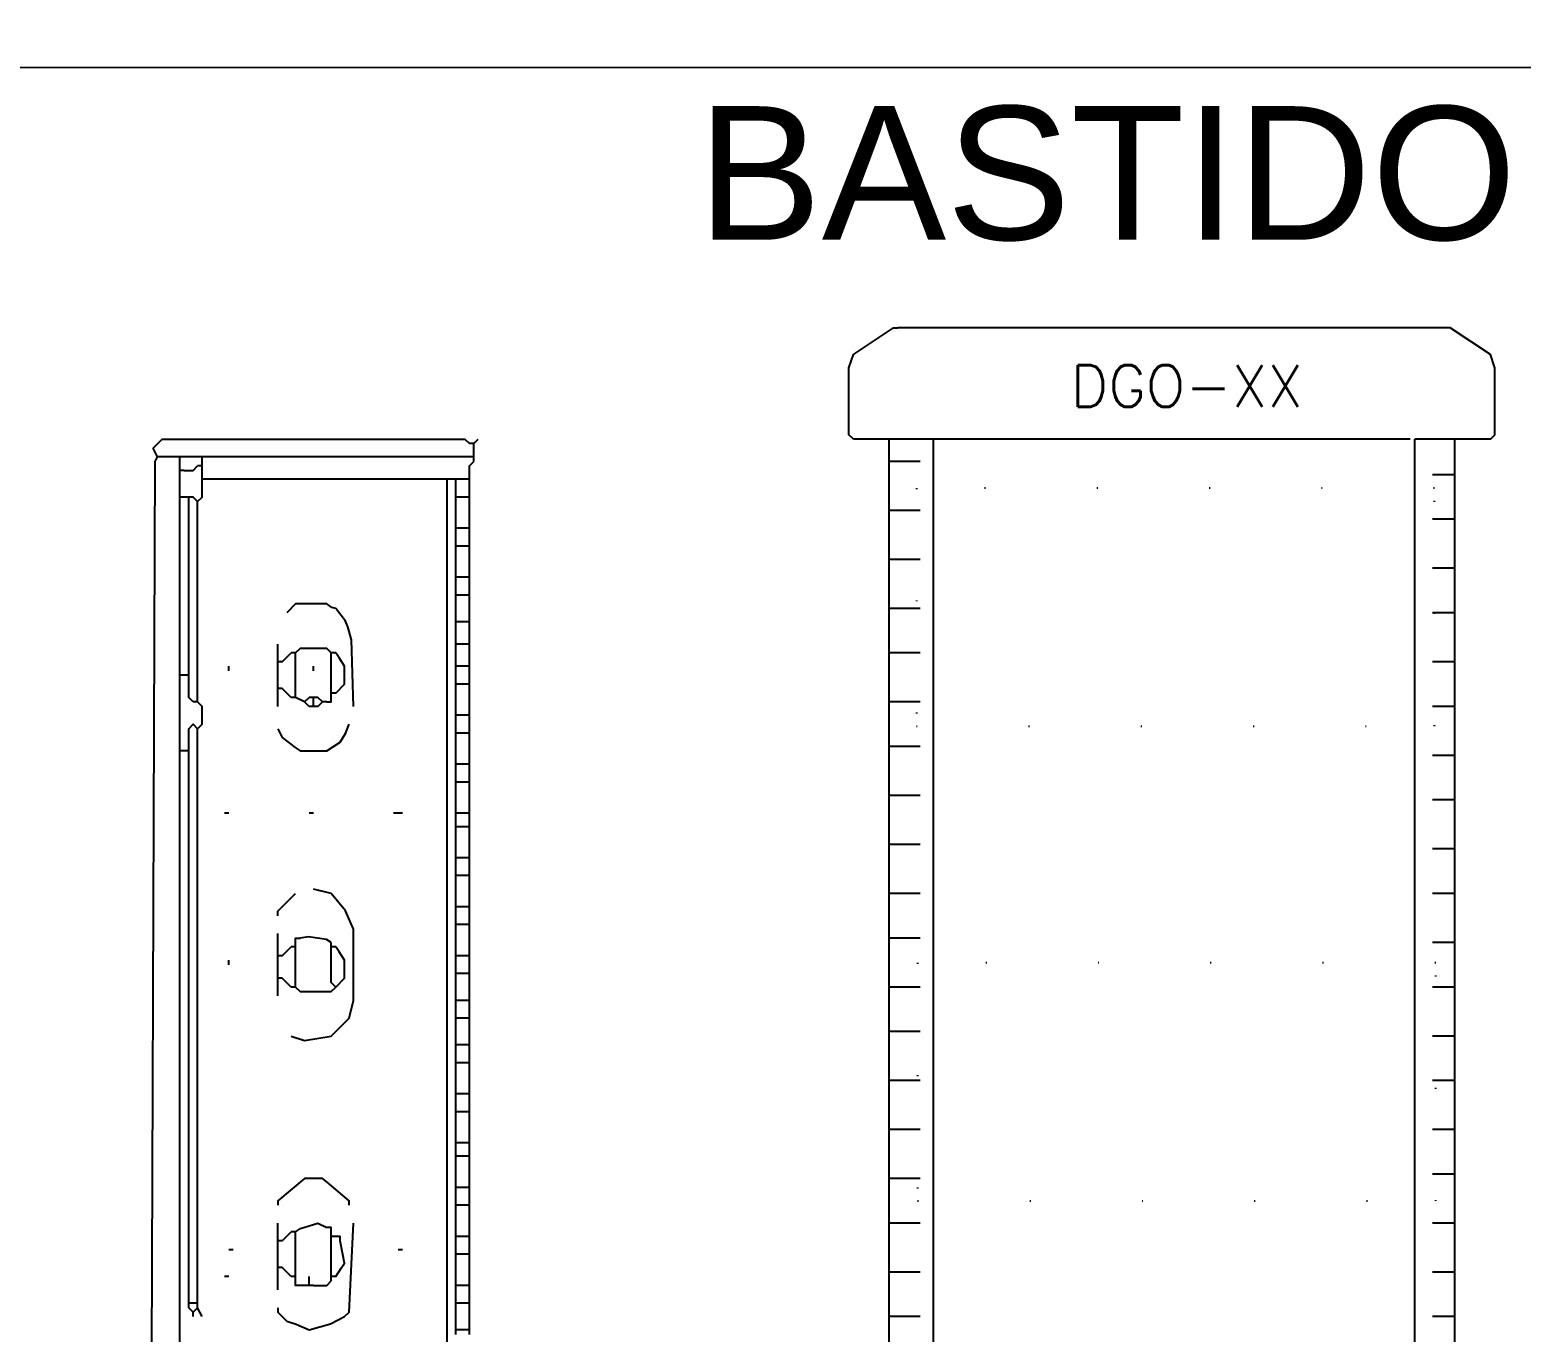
# Model space of a CAD drawing. Extents: x 12033 to 28038, y -9425 to 4777.
# Drawn here: x 14465.7 to 14633.1, y 367.9 to 514.1 of the extents above; entities that cross this region are included whole.
import ezdxf

# ---------------------------------------------------------------- set-up
doc = ezdxf.new("R2010")
doc.units = ezdxf.units.DM
doc.header["$LTSCALE"] = 5
doc.header["$MEASUREMENT"] = 0
doc.linetypes.add('DOT', pattern=[0.25, 0, -0.25])
doc.layers.add('10.1-Caixas Subterrâneas', color=5, linetype='Continuous')
doc.layers.add('20.7-DGO', color=1, linetype='Continuous')
doc.styles.add('ARIAL', font='arial.ttf')
doc.styles.add('ROMANS', font='romans.shx')

# ---------------------------------------------------------------- blocks, each defined once
blk = doc.blocks.new('Inst Sub-Bastidor (LATERAL PARA JUMPERS 300mm)')
at = {"layer": '20.7-DGO', "linetype": 'Continuous'}
for points in [[(-3.6, -0.2), (-3.65, -0.1), (-3.55, 0), (-0.15, 0), (-0.1, -0.05)], [(-0.05, -0.05), (0, 0)], [(-0.05, -0.05), (-0.1, -0.05)], [(-0.05, -0.1), (-0.05, -0.05)], [(-0.05, -0.15), (-0.05, -0.1)], [(-0.05, -0.2), (-0.05, -0.15)], [(-3.65, -25.85), (-3.675, -13.25), (-3.625, -0.25), (-3.6, -0.2)], [(-3.4, -0.2), (-3.6, -0.2)], [(-3.35, -0.2), (-3.4, -0.2)], [(-3.3, -0.2), (-3.35, -0.2)], [(-3.35, -0.25), (-3.35, -0.2)], [(-3.35, -0.3), (-3.35, -0.25)], [(-3.35, -0.35), (-3.35, -0.3)], [(-3.15, -0.2), (-3.3, -0.2)], [(-3.3, -0.35), (-3.2, -0.35), (-3.15, -0.3)], [(-3.1, -0.2), (-3.15, -0.2)], [(-3.1, -0.3), (-3.15, -0.3)], [(-3.05, -0.2), (-3.1, -0.2)], [(-3.1, -0.25), (-3.1, -0.2)], [(-3.1, -0.3), (-3.1, -0.25)], [(-3.1, -0.35), (-3.1, -0.3)], [(-0.1, -0.2), (-3.05, -0.2)], [(-0.05, -0.2), (-0.1, -0.2)], [(-0.1, -0.4), (-0.1, -0.3), (-0.05, -0.25)], [(-0.05, -0.25), (-0.05, -0.2)], [(-3.3, -0.35), (-3.35, -0.35)], [(-3.35, -0.4), (-3.35, -0.35)], [(-3.35, -0.6), (-3.35, -0.4)], [(-3.15, -0.7), (-3.1, -0.65), (-3.1, -0.5)], [(-3.1, -0.4), (-3.1, -0.35)], [(-3.1, -0.45), (-3.1, -0.4)], [(-3.05, -0.45), (-3.1, -0.45)], [(-3.1, -0.5), (-3.1, -0.45)], [(-0.4, -0.45), (-3.05, -0.45)], [(-0.35, -0.45), (-0.4, -0.45)], [(-0.3, -0.45), (-0.35, -0.45)], [(-0.35, -0.5), (-0.35, -0.45)], [(-0.35, -25.65), (-0.35, -0.5)], [(-0.25, -0.45), (-0.3, -0.45)], [(-0.2, -0.45), (-0.25, -0.45)], [(-0.25, -0.5), (-0.25, -0.45)], [(-0.25, -0.6), (-0.25, -0.5)], [(-0.15, -0.45), (-0.2, -0.45)], [(-0.1, -0.45), (-0.15, -0.45)], [(-0.1, -0.45), (-0.1, -0.4)], [(-0.1, -0.5), (-0.1, -0.45)], [(-0.1, -0.6), (-0.1, -0.5)], [(-3.35, -0.65), (-3.35, -0.6)], [(-3.3, -0.65), (-3.35, -0.65)], [(-3.35, -0.7), (-3.35, -0.65)], [(-3.25, -0.65), (-3.3, -0.65)], [(-3.2, -0.65), (-3.25, -0.65)], [(-3.25, -0.7), (-3.25, -0.65)], [(-3.15, -0.7), (-3.2, -0.65)], [(-0.25, -0.65), (-0.25, -0.6)], [(-0.2, -0.65), (-0.25, -0.65)], [(-0.25, -0.7), (-0.25, -0.65)], [(-0.15, -0.65), (-0.2, -0.65)], [(-0.1, -0.65), (-0.15, -0.65)], [(-0.1, -0.65), (-0.1, -0.6)], [(-0.1, -0.7), (-0.1, -0.65)], [(-3.35, -2.6), (-3.35, -0.7)], [(-3.25, -2.6), (-3.25, -0.7)], [(-3.15, -2.9), (-3.15, -0.7)], [(-0.25, -0.95), (-0.25, -0.7)], [(-0.1, -0.95), (-0.1, -0.7)], [(-0.25, -1), (-0.25, -0.95)], [(-0.2, -1), (-0.25, -1)], [(-0.25, -1.05), (-0.25, -1)], [(-0.15, -1), (-0.2, -1)], [(-0.1, -1), (-0.15, -1)], [(-0.1, -1), (-0.1, -0.95)], [(-0.1, -1.05), (-0.1, -1)], [(-0.25, -1.15), (-0.25, -1.05)], [(-0.25, -1.2), (-0.25, -1.15)], [(-0.1, -1.15), (-0.1, -1.05)], [(-0.1, -1.2), (-0.1, -1.15)], [(-0.2, -1.2), (-0.25, -1.2)], [(-0.25, -1.25), (-0.25, -1.2)], [(-0.25, -1.5), (-0.25, -1.25)], [(-0.15, -1.2), (-0.2, -1.2)], [(-0.1, -1.2), (-0.15, -1.2)], [(-0.1, -1.25), (-0.1, -1.2)], [(-0.1, -1.5), (-0.1, -1.25)], [(-0.25, -1.55), (-0.25, -1.5)], [(-0.1, -1.55), (-0.1, -1.5)], [(-0.2, -1.55), (-0.25, -1.55)], [(-0.25, -1.6), (-0.25, -1.55)], [(-0.25, -1.7), (-0.25, -1.6)], [(-0.15, -1.55), (-0.2, -1.55)], [(-0.1, -1.55), (-0.15, -1.55)], [(-0.1, -1.6), (-0.1, -1.55)], [(-0.1, -1.7), (-0.1, -1.6)], [(-0.25, -1.75), (-0.25, -1.7)], [(-0.2, -1.75), (-0.25, -1.75)], [(-0.25, -1.8), (-0.25, -1.75)], [(-0.25, -2), (-0.25, -1.8)], [(-0.15, -1.75), (-0.2, -1.75)], [(-0.1, -1.75), (-0.15, -1.75)], [(-0.1, -1.75), (-0.1, -1.7)], [(-0.1, -1.8), (-0.1, -1.75)], [(-0.1, -2), (-0.1, -1.8)], [(-1.4, -3), (-1.423, -2.251), (-1.465, -2.105), (-1.49, -2.045), (-1.6, -1.9), (-1.645, -1.89), (-1.7, -1.85), (-2.05, -1.85), (-2.15, -1.95)], [(-0.25, -2.05), (-0.25, -2)], [(-0.1, -2.05), (-0.1, -2)], [(-0.2, -2.05), (-0.25, -2.05)], [(-0.25, -2.1), (-0.25, -2.05)], [(-0.25, -2.25), (-0.25, -2.1)], [(-0.15, -2.05), (-0.2, -2.05)], [(-0.1, -2.05), (-0.15, -2.05)], [(-0.1, -2.1), (-0.1, -2.05)], [(-0.1, -2.25), (-0.1, -2.1)], [(-2.25, -2.45), (-2.25, -2.3)], [(-0.25, -2.3), (-0.25, -2.25)], [(-0.2, -2.3), (-0.25, -2.3)], [(-0.25, -2.35), (-0.25, -2.3)], [(-0.15, -2.3), (-0.2, -2.3)], [(-0.1, -2.3), (-0.15, -2.3)], [(-0.1, -2.3), (-0.1, -2.25)], [(-0.1, -2.35), (-0.1, -2.3)], [(-2.25, -2.5), (-2.25, -2.45)], [(-2.2, -2.5), (-2.25, -2.5)], [(-2.25, -2.55), (-2.25, -2.5)], [(-2.2, -2.5), (-2.1, -2.4)], [(-2.05, -2.4), (-2.1, -2.4)], [(-1.65, -2.4), (-1.7, -2.35), (-2, -2.35), (-2.05, -2.4)], [(-2.05, -2.45), (-2.05, -2.4)], [(-2.05, -2.85), (-2.05, -2.45)], [(-1.6, -2.4), (-1.65, -2.4)], [(-1.65, -2.45), (-1.65, -2.4)], [(-1.65, -2.8), (-1.65, -2.45)], [(-1.6, -2.85), (-1.5, -2.75), (-1.5, -2.55), (-1.56, -2.455), (-1.6, -2.4)], [(-0.25, -2.5), (-0.25, -2.35)], [(-0.25, -2.55), (-0.25, -2.5)], [(-0.1, -2.5), (-0.1, -2.35)], [(-0.1, -2.55), (-0.1, -2.5)], [(-3.35, -2.65), (-3.35, -2.6)], [(-3.3, -2.65), (-3.35, -2.65)], [(-3.35, -2.7), (-3.35, -2.65)], [(-3.25, -2.65), (-3.3, -2.65)], [(-3.25, -2.65), (-3.25, -2.6)], [(-3.25, -2.7), (-3.25, -2.65)], [(-2.8, -2.6), (-2.8, -2.55)], [(-2.25, -2.75), (-2.25, -2.55)], [(-1.85, -2.6), (-1.85, -2.55)], [(-0.2, -2.55), (-0.25, -2.55)], [(-0.25, -2.6), (-0.25, -2.55)], [(-0.25, -2.7), (-0.25, -2.6)], [(-0.15, -2.55), (-0.2, -2.55)], [(-0.1, -2.55), (-0.15, -2.55)], [(-0.1, -2.6), (-0.1, -2.55)], [(-0.1, -2.7), (-0.1, -2.6)], [(-3.35, -3.45), (-3.35, -2.7)], [(-3.2, -2.95), (-3.25, -2.9), (-3.25, -2.7)], [(-2.25, -2.8), (-2.25, -2.75)], [(-2.2, -2.8), (-2.25, -2.8)], [(-2.25, -2.85), (-2.25, -2.8)], [(-2.1, -2.9), (-2.2, -2.8)], [(-1.65, -2.85), (-1.65, -2.8)], [(-0.25, -2.75), (-0.25, -2.7)], [(-0.2, -2.75), (-0.25, -2.75)], [(-0.25, -2.8), (-0.25, -2.75)], [(-0.25, -3.05), (-0.25, -2.8)], [(-0.15, -2.75), (-0.2, -2.75)], [(-0.1, -2.75), (-0.15, -2.75)], [(-0.1, -2.75), (-0.1, -2.7)], [(-0.1, -2.8), (-0.1, -2.75)], [(-0.1, -3.05), (-0.1, -2.8)], [(-3.15, -2.95), (-3.2, -2.95)], [(-3.15, -2.95), (-3.15, -2.9)], [(-3.15, -3.25), (-3.1, -3.2), (-3.1, -3), (-3.15, -2.95)], [(-2.25, -3), (-2.25, -2.85)], [(-2.05, -2.9), (-2.1, -2.9)], [(-2.05, -2.9), (-2.05, -2.85)], [(-1.95, -2.95), (-2.05, -2.9)], [(-1.95, -2.95), (-1.9, -2.9)], [(-1.9, -3), (-1.95, -2.95)], [(-1.85, -2.9), (-1.9, -2.9)], [(-1.85, -3), (-1.9, -3)], [(-1.8, -2.9), (-1.85, -2.9)], [(-1.85, -2.95), (-1.85, -2.9)], [(-1.85, -3), (-1.85, -2.95)], [(-1.8, -3), (-1.85, -3)], [(-1.75, -2.95), (-1.8, -2.9)], [(-1.8, -3), (-1.75, -2.95)], [(-1.7, -2.95), (-1.75, -2.95)], [(-1.7, -2.95), (-1.65, -2.95), (-1.65, -2.9)], [(-1.6, -2.85), (-1.65, -2.85)], [(-1.65, -2.9), (-1.65, -2.85)], [(-0.25, -3.1), (-0.25, -3.05)], [(-0.2, -3.1), (-0.25, -3.1)], [(-0.25, -3.15), (-0.25, -3.1)], [(-0.25, -3.25), (-0.25, -3.15)], [(-0.15, -3.1), (-0.2, -3.1)], [(-0.1, -3.1), (-0.15, -3.1)], [(-0.1, -3.1), (-0.1, -3.05)], [(-0.1, -3.15), (-0.1, -3.1)], [(-0.1, -3.25), (-0.1, -3.15)], [(-3.25, -3.45), (-3.25, -3.25), (-3.2, -3.2), (-3.15, -3.25)], [(-3.15, -9.65), (-3.15, -3.25)], [(-2.25, -3.25), (-2.2, -3.35), (-2.055, -3.46), (-2, -3.5), (-1.7, -3.5), (-1.55, -3.4), (-1.49, -3.305), (-1.45, -3.2)], [(-0.25, -3.3), (-0.25, -3.25)], [(-0.2, -3.3), (-0.25, -3.3)], [(-0.25, -3.35), (-0.25, -3.3)], [(-0.15, -3.3), (-0.2, -3.3)], [(-0.1, -3.3), (-0.15, -3.3)], [(-0.1, -3.3), (-0.1, -3.25)], [(-0.1, -3.35), (-0.1, -3.3)], [(-3.35, -3.5), (-3.35, -3.45)], [(-3.3, -3.5), (-3.35, -3.5)], [(-3.35, -3.55), (-3.35, -3.5)], [(-3.25, -3.5), (-3.3, -3.5)], [(-3.25, -3.5), (-3.25, -3.45)], [(-3.25, -3.55), (-3.25, -3.5)], [(-0.25, -3.6), (-0.25, -3.35)], [(-0.1, -3.6), (-0.1, -3.35)], [(-3.35, -12.85), (-3.35, -3.55)], [(-3.25, -9.65), (-3.25, -3.55)], [(-0.25, -3.65), (-0.25, -3.6)], [(-0.2, -3.65), (-0.25, -3.65)], [(-0.25, -3.7), (-0.25, -3.65)], [(-0.15, -3.65), (-0.2, -3.65)], [(-0.1, -3.65), (-0.15, -3.65)], [(-0.1, -3.65), (-0.1, -3.6)], [(-0.1, -3.7), (-0.1, -3.65)], [(-0.25, -3.8), (-0.25, -3.7)], [(-0.25, -3.85), (-0.25, -3.8)], [(-0.2, -3.85), (-0.25, -3.85)], [(-0.25, -3.9), (-0.25, -3.85)], [(-0.15, -3.85), (-0.2, -3.85)], [(-0.1, -3.85), (-0.15, -3.85)], [(-0.1, -3.8), (-0.1, -3.7)], [(-0.1, -3.85), (-0.1, -3.8)], [(-0.1, -3.9), (-0.1, -3.85)], [(-0.25, -4.15), (-0.25, -3.9)], [(-0.1, -4.15), (-0.1, -3.9)], [(-0.25, -4.2), (-0.25, -4.15)], [(-0.1, -4.2), (-0.1, -4.15)], [(-2.8, -4.2), (-2.85, -4.2)], [(-1.85, -4.2), (-1.9, -4.2)], [(-0.85, -4.2), (-0.95, -4.2)], [(-0.2, -4.2), (-0.25, -4.2)], [(-0.25, -4.25), (-0.25, -4.2)], [(-0.25, -4.3), (-0.25, -4.25)], [(-0.25, -4.35), (-0.25, -4.3)], [(-0.2, -4.35), (-0.25, -4.35)], [(-0.25, -4.4), (-0.25, -4.35)], [(-0.15, -4.2), (-0.2, -4.2)], [(-0.15, -4.35), (-0.2, -4.35)], [(-0.1, -4.2), (-0.15, -4.2)], [(-0.1, -4.35), (-0.15, -4.35)], [(-0.1, -4.25), (-0.1, -4.2)], [(-0.1, -4.3), (-0.1, -4.25)], [(-0.1, -4.35), (-0.1, -4.3)], [(-0.1, -4.4), (-0.1, -4.35)], [(-0.25, -4.65), (-0.25, -4.4)], [(-0.1, -4.65), (-0.1, -4.4)], [(-0.25, -4.7), (-0.25, -4.65)], [(-0.1, -4.7), (-0.1, -4.65)], [(-0.2, -4.7), (-0.25, -4.7)], [(-0.25, -4.75), (-0.25, -4.7)], [(-0.25, -4.85), (-0.25, -4.75)], [(-0.25, -4.9), (-0.25, -4.85)], [(-0.15, -4.7), (-0.2, -4.7)], [(-0.1, -4.7), (-0.15, -4.7)], [(-0.1, -4.75), (-0.1, -4.7)], [(-0.1, -4.85), (-0.1, -4.75)], [(-0.1, -4.9), (-0.1, -4.85)], [(-0.2, -4.9), (-0.25, -4.9)], [(-0.25, -4.95), (-0.25, -4.9)], [(-0.25, -5.2), (-0.25, -4.95)], [(-0.15, -4.9), (-0.2, -4.9)], [(-0.1, -4.9), (-0.15, -4.9)], [(-0.1, -4.95), (-0.1, -4.9)], [(-0.1, -5.2), (-0.1, -4.95)], [(-2.25, -5.35), (-2.25, -5.3), (-2.05, -5.1)], [(-2.1, -6.7), (-1.95, -6.75), (-1.65, -6.7), (-1.45, -6.5), (-1.4, -6.3), (-1.4, -5.5), (-1.49, -5.295), (-1.65, -5.1), (-1.85, -5.05)], [(-0.25, -5.25), (-0.25, -5.2)], [(-0.2, -5.25), (-0.25, -5.25)], [(-0.25, -5.3), (-0.25, -5.25)], [(-0.25, -5.4), (-0.25, -5.3)], [(-0.15, -5.25), (-0.2, -5.25)], [(-0.1, -5.25), (-0.15, -5.25)], [(-0.1, -5.25), (-0.1, -5.2)], [(-0.1, -5.3), (-0.1, -5.25)], [(-0.1, -5.4), (-0.1, -5.3)], [(-0.25, -5.45), (-0.25, -5.4)], [(-0.2, -5.45), (-0.25, -5.45)], [(-0.25, -5.5), (-0.25, -5.45)], [(-0.25, -5.75), (-0.25, -5.5)], [(-0.15, -5.45), (-0.2, -5.45)], [(-0.1, -5.45), (-0.15, -5.45)], [(-0.1, -5.45), (-0.1, -5.4)], [(-0.1, -5.5), (-0.1, -5.45)], [(-0.1, -5.75), (-0.1, -5.5)], [(-2.25, -5.75), (-2.25, -5.55)], [(-2.05, -5.65), (-2.05, -5.6), (-2, -5.6)], [(-2.05, -5.7), (-2.05, -5.65)], [(-1.65, -5.65), (-1.705, -5.615), (-1.905, -5.585), (-2, -5.6)], [(-1.65, -5.7), (-1.65, -5.65)], [(-2.8, -5.9), (-2.8, -5.85)], [(-2.25, -5.8), (-2.25, -5.75)], [(-2.2, -5.8), (-2.25, -5.8)], [(-2.25, -5.85), (-2.25, -5.8)], [(-2.25, -6), (-2.25, -5.85)], [(-2.2, -5.8), (-2.1, -5.7)], [(-2.05, -5.7), (-2.1, -5.7)], [(-2.05, -5.75), (-2.05, -5.7)], [(-2.05, -6.1), (-2.05, -5.75)], [(-1.6, -5.7), (-1.65, -5.7)], [(-1.65, -5.75), (-1.65, -5.7)], [(-1.6, -6.15), (-1.65, -6.1), (-1.65, -5.75)], [(-1.6, -6.15), (-1.5, -6.05), (-1.5, -5.85), (-1.56, -5.755), (-1.6, -5.7)], [(-0.25, -5.8), (-0.25, -5.75)], [(-0.2, -5.8), (-0.25, -5.8)], [(-0.25, -5.85), (-0.25, -5.8)], [(-0.25, -5.95), (-0.25, -5.85)], [(-0.15, -5.8), (-0.2, -5.8)], [(-0.1, -5.8), (-0.15, -5.8)], [(-0.1, -5.8), (-0.1, -5.75)], [(-0.1, -5.85), (-0.1, -5.8)], [(-0.1, -5.95), (-0.1, -5.85)], [(-2.25, -6.05), (-2.25, -6)], [(-0.25, -6), (-0.25, -5.95)], [(-0.2, -6), (-0.25, -6)], [(-0.25, -6.05), (-0.25, -6)], [(-0.15, -6), (-0.2, -6)], [(-0.1, -6), (-0.15, -6)], [(-0.1, -6), (-0.1, -5.95)], [(-0.1, -6.05), (-0.1, -6)], [(-2.2, -6.05), (-2.25, -6.05)], [(-2.25, -6.1), (-2.25, -6.05)], [(-2.25, -6.25), (-2.25, -6.1)], [(-2.1, -6.15), (-2.2, -6.05)], [(-2.05, -6.15), (-2.1, -6.15)], [(-2.05, -6.15), (-2.05, -6.1)], [(-2.05, -6.15), (-2, -6.2), (-1.65, -6.2), (-1.6, -6.15)], [(-0.25, -6.25), (-0.25, -6.05)], [(-0.1, -6.25), (-0.1, -6.05)], [(-0.25, -6.3), (-0.25, -6.25)], [(-0.2, -6.3), (-0.25, -6.3)], [(-0.25, -6.35), (-0.25, -6.3)], [(-0.25, -6.45), (-0.25, -6.35)], [(-0.15, -6.3), (-0.2, -6.3)], [(-0.1, -6.3), (-0.15, -6.3)], [(-0.1, -6.3), (-0.1, -6.25)], [(-0.1, -6.35), (-0.1, -6.3)], [(-0.1, -6.45), (-0.1, -6.35)], [(-0.25, -6.5), (-0.25, -6.45)], [(-0.2, -6.5), (-0.25, -6.5)], [(-0.25, -6.55), (-0.25, -6.5)], [(-0.15, -6.5), (-0.2, -6.5)], [(-0.1, -6.5), (-0.15, -6.5)], [(-0.1, -6.5), (-0.1, -6.45)], [(-0.1, -6.55), (-0.1, -6.5)], [(-0.25, -6.75), (-0.25, -6.55)], [(-0.1, -6.75), (-0.1, -6.55)], [(-0.25, -6.8), (-0.25, -6.75)], [(-0.2, -6.8), (-0.25, -6.8)], [(-0.25, -6.85), (-0.25, -6.8)], [(-0.25, -6.95), (-0.25, -6.85)], [(-0.15, -6.8), (-0.2, -6.8)], [(-0.1, -6.8), (-0.15, -6.8)], [(-0.1, -6.8), (-0.1, -6.75)], [(-0.1, -6.85), (-0.1, -6.8)], [(-0.1, -6.95), (-0.1, -6.85)], [(-0.25, -7), (-0.25, -6.95)], [(-0.2, -7), (-0.25, -7)], [(-0.25, -7.05), (-0.25, -7)], [(-0.15, -7), (-0.2, -7)], [(-0.1, -7), (-0.15, -7)], [(-0.1, -7), (-0.1, -6.95)], [(-0.1, -7.05), (-0.1, -7)], [(-0.25, -7.3), (-0.25, -7.05)], [(-0.1, -7.3), (-0.1, -7.05)], [(-0.25, -7.35), (-0.25, -7.3)], [(-0.2, -7.35), (-0.25, -7.35)], [(-0.25, -7.4), (-0.25, -7.35)], [(-0.15, -7.35), (-0.2, -7.35)], [(-0.1, -7.35), (-0.15, -7.35)], [(-0.1, -7.35), (-0.1, -7.3)], [(-0.1, -7.4), (-0.1, -7.35)], [(-0.25, -7.5), (-0.25, -7.4)], [(-0.25, -7.55), (-0.25, -7.5)], [(-0.1, -7.5), (-0.1, -7.4)], [(-0.1, -7.55), (-0.1, -7.5)], [(-0.2, -7.55), (-0.25, -7.55)], [(-0.25, -7.6), (-0.25, -7.55)], [(-0.25, -7.85), (-0.25, -7.6)], [(-0.15, -7.55), (-0.2, -7.55)], [(-0.1, -7.55), (-0.15, -7.55)], [(-0.1, -7.6), (-0.1, -7.55)], [(-0.1, -7.85), (-0.1, -7.6)], [(-0.25, -7.9), (-0.25, -7.85)], [(-0.1, -7.9), (-0.1, -7.85)], [(-0.2, -7.9), (-0.25, -7.9)], [(-0.25, -7.95), (-0.25, -7.9)], [(-0.25, -8), (-0.25, -7.95)], [(-0.25, -8.05), (-0.25, -8)], [(-0.15, -7.9), (-0.2, -7.9)], [(-0.1, -7.9), (-0.15, -7.9)], [(-0.1, -7.95), (-0.1, -7.9)], [(-0.1, -8), (-0.1, -7.95)], [(-0.1, -8.05), (-0.1, -8)], [(-0.2, -8.05), (-0.25, -8.05)], [(-0.25, -8.1), (-0.25, -8.05)], [(-0.25, -8.35), (-0.25, -8.1)], [(-0.15, -8.05), (-0.2, -8.05)], [(-0.1, -8.05), (-0.15, -8.05)], [(-0.1, -8.1), (-0.1, -8.05)], [(-0.1, -8.35), (-0.1, -8.1)], [(-1.45, -8.6), (-1.45, -8.55), (-1.695, -8.34), (-1.75, -8.3), (-1.95, -8.3), (-2.25, -8.55), (-2.25, -8.6)], [(-0.25, -8.4), (-0.25, -8.35)], [(-0.1, -8.4), (-0.1, -8.35)], [(-0.2, -8.4), (-0.25, -8.4)], [(-0.25, -8.45), (-0.25, -8.4)], [(-0.25, -8.55), (-0.25, -8.45)], [(-0.15, -8.4), (-0.2, -8.4)], [(-0.1, -8.4), (-0.15, -8.4)], [(-0.1, -8.45), (-0.1, -8.4)], [(-0.1, -8.55), (-0.1, -8.45)], [(-0.25, -8.6), (-0.25, -8.55)], [(-0.2, -8.6), (-0.25, -8.6)], [(-0.25, -8.65), (-0.25, -8.6)], [(-0.25, -8.9), (-0.25, -8.65)], [(-0.15, -8.6), (-0.2, -8.6)], [(-0.1, -8.6), (-0.15, -8.6)], [(-0.1, -8.6), (-0.1, -8.55)], [(-0.1, -8.65), (-0.1, -8.6)], [(-0.1, -8.9), (-0.1, -8.65)], [(-2.25, -8.95), (-2.25, -8.8)], [(-2.25, -9.75), (-2.25, -9.8), (-2.15, -9.9), (-2.045, -9.935), (-1.9, -10), (-1.66, -9.93), (-1.5, -9.85), (-1.45, -9.8), (-1.4, -8.8)], [(-2.05, -8.9), (-1.995, -8.86), (-1.8, -8.8), (-1.7, -8.85)], [(-1.65, -8.9), (-1.65, -8.85), (-1.7, -8.85)], [(-2.25, -9), (-2.25, -8.95)], [(-2.2, -9), (-2.25, -9)], [(-2.25, -9.05), (-2.25, -9)], [(-2.2, -9), (-2.1, -8.9)], [(-2.05, -8.9), (-2.1, -8.9)], [(-2.05, -8.95), (-2.05, -8.9)], [(-2.05, -9.35), (-2.05, -8.95)], [(-1.65, -8.95), (-1.65, -8.9)], [(-1.6, -8.95), (-1.65, -8.95)], [(-1.65, -9), (-1.65, -8.95)], [(-1.65, -9.35), (-1.65, -9)], [(-1.55, -9), (-1.55, -8.95), (-1.6, -8.95)], [(-1.6, -9.4), (-1.54, -9.305), (-1.5, -9.25), (-1.55, -9)], [(-0.25, -8.95), (-0.25, -8.9)], [(-0.2, -8.95), (-0.25, -8.95)], [(-0.25, -9), (-0.25, -8.95)], [(-0.25, -9.1), (-0.25, -9)], [(-0.15, -8.95), (-0.2, -8.95)], [(-0.1, -8.95), (-0.15, -8.95)], [(-0.1, -8.95), (-0.1, -8.9)], [(-0.1, -9), (-0.1, -8.95)], [(-0.1, -9.1), (-0.1, -9)], [(-2.75, -9.1), (-2.8, -9.1)], [(-2.25, -9.25), (-2.25, -9.05)], [(-0.85, -9.1), (-0.9, -9.1)], [(-0.25, -9.15), (-0.25, -9.1)], [(-0.2, -9.15), (-0.25, -9.15)], [(-0.25, -9.2), (-0.25, -9.15)], [(-0.25, -9.45), (-0.25, -9.2)], [(-0.15, -9.15), (-0.2, -9.15)], [(-0.1, -9.15), (-0.15, -9.15)], [(-0.1, -9.15), (-0.1, -9.1)], [(-0.1, -9.2), (-0.1, -9.15)], [(-0.1, -9.45), (-0.1, -9.2)], [(-2.25, -9.3), (-2.25, -9.25)], [(-2.2, -9.3), (-2.25, -9.3)], [(-2.25, -9.35), (-2.25, -9.3)], [(-2.25, -9.55), (-2.25, -9.35)], [(-2.1, -9.4), (-2.2, -9.3)], [(-2.05, -9.4), (-2.05, -9.35)], [(-1.65, -9.4), (-1.65, -9.35)], [(-2.8, -9.4), (-2.85, -9.4)], [(-2.05, -9.4), (-2.1, -9.4)], [(-2.05, -9.45), (-2.05, -9.4)], [(-2, -9.5), (-2.05, -9.5), (-2.05, -9.45)], [(-1.95, -9.5), (-2, -9.5)], [(-1.9, -9.5), (-1.95, -9.5)], [(-1.9, -9.45), (-1.9, -9.4)], [(-1.9, -9.5), (-1.9, -9.45)], [(-1.85, -9.5), (-1.9, -9.5)], [(-1.85, -9.5), (-1.7, -9.5), (-1.65, -9.45)], [(-1.6, -9.4), (-1.65, -9.4)], [(-1.65, -9.45), (-1.65, -9.4)], [(-0.25, -9.5), (-0.25, -9.45)], [(-0.2, -9.5), (-0.25, -9.5)], [(-0.25, -9.55), (-0.25, -9.5)], [(-0.15, -9.5), (-0.2, -9.5)], [(-0.1, -9.5), (-0.15, -9.5)], [(-0.1, -9.5), (-0.1, -9.45)], [(-0.1, -9.55), (-0.1, -9.5)], [(-3.25, -9.7), (-3.25, -9.65)], [(-3.2, -9.7), (-3.25, -9.7)], [(-3.25, -9.75), (-3.25, -9.7)], [(-3.15, -9.7), (-3.2, -9.7)], [(-3.15, -9.7), (-3.15, -9.65)], [(-3.15, -9.75), (-3.15, -9.7)], [(-0.25, -9.65), (-0.25, -9.55)], [(-0.25, -9.7), (-0.25, -9.65)], [(-0.2, -9.7), (-0.25, -9.7)], [(-0.25, -9.75), (-0.25, -9.7)], [(-0.15, -9.7), (-0.2, -9.7)], [(-0.1, -9.7), (-0.15, -9.7)], [(-0.1, -9.65), (-0.1, -9.55)], [(-0.1, -9.7), (-0.1, -9.65)], [(-0.1, -9.75), (-0.1, -9.7)], [(-3.2, -9.8), (-3.25, -9.75)], [(-3.2, -9.8), (-3.15, -9.75)], [(-3.2, -9.85), (-3.2, -9.8)], [(-3.1, -9.85), (-3.15, -9.75)], [(-0.25, -9.95), (-0.25, -9.75)], [(-0.1, -9.95), (-0.1, -9.75)], [(-0.25, -10), (-0.25, -9.95)], [(-0.2, -10), (-0.25, -10)], [(-0.25, -10.05), (-0.25, -10)], [(-0.15, -10), (-0.2, -10)], [(-0.1, -10), (-0.15, -10)], [(-0.1, -10), (-0.1, -9.95)], [(-0.1, -10.05), (-0.1, -10)]]:
    blk.add_lwpolyline(points, dxfattribs=at)
at = {"layer": '20.7-DGO', "lineweight": 0, "style": 'ROMANS'}
for tag, p, flags in [('FID', (-2.963, 1.199), 1), ('FATOR', (-2.963, 0.827), 3), ('ID_ATIVIDADE', (-2.963, 0.455), 3), ('QTDE', (-2.963, 0.083), 3)]:
    blk.add_attdef(tag, p, '', height=0.25, dxfattribs=dict(at, flags=flags))
blk = doc.blocks.new("Inst bastidor para distribuição óptica (BASTIDOR ÓPT A.D. 45U 23'' 300mm)")
at = {"layer": '20.7-DGO', "linetype": 'Continuous'}
for points in [[(-3.575, 26.15), (-3.625, 26.2), (-3.625, 26.95), (-3.575, 27.1), (-3.125, 27.4), (-3.075, 27.4)], [(3.075, 27.4), (-3.075, 27.4)], [(3.575, 26.15), (3.625, 26.2), (3.625, 26.95), (3.575, 27.1), (3.125, 27.4), (3.075, 27.4)], [(-2.675, 26.15), (-3.575, 26.15)], [(-3.175, 25.95), (-3.175, 26.15)], [(2.675, 26.15), (-2.675, 26.15)], [(-2.675, 1.25), (-2.675, 26.15)], [(2.645, 26.15), (2.595, 26.15)], [(3.575, 26.15), (2.725, 26.15)], [(2.725, 1.4), (2.725, 26.15)], [(3.175, 25.8), (3.175, 26.15)], [(-3.175, 25.9), (-3.175, 25.95)], [(-3.125, 25.9), (-3.175, 25.9)], [(-3.175, 25.85), (-3.175, 25.9)], [(-3.175, 25.4), (-3.175, 25.85)], [(-2.825, 25.9), (-3.125, 25.9)], [(3.175, 25.75), (3.175, 25.8)], [(3.125, 25.75), (2.925, 25.75)], [(3.175, 25.75), (3.125, 25.75)], [(3.175, 25.7), (3.175, 25.75)], [(3.175, 25.3), (3.175, 25.7)], [(-3.175, 25.35), (-3.175, 25.4)], [(-3.125, 25.35), (-3.175, 25.35)], [(-3.175, 25.3), (-3.175, 25.35)], [(-3.175, 24.85), (-3.175, 25.3)], [(-2.825, 25.35), (-3.125, 25.35)], [(3.175, 25.25), (3.175, 25.3)], [(3.125, 25.25), (2.925, 25.25)], [(3.175, 25.25), (3.125, 25.25)], [(3.175, 25.2), (3.175, 25.25)], [(3.175, 24.75), (3.175, 25.2)], [(-3.175, 24.8), (-3.175, 24.85)], [(-3.125, 24.8), (-3.175, 24.8)], [(-3.175, 24.75), (-3.175, 24.8)], [(-2.825, 24.8), (-3.125, 24.8)], [(-3.175, 24.3), (-3.175, 24.75)], [(3.125, 24.7), (2.925, 24.7)], [(3.175, 24.7), (3.125, 24.7)], [(3.175, 24.7), (3.175, 24.75)], [(3.175, 24.65), (3.175, 24.7)], [(3.175, 24.25), (3.175, 24.65)], [(-3.175, 24.25), (-3.175, 24.3)], [(-3.175, 23.8), (-3.175, 24.25)], [(-3.125, 24.25), (-3.175, 24.25)], [(-2.825, 24.25), (-3.125, 24.25)], [(3.125, 24.2), (2.925, 24.2)], [(3.175, 24.2), (3.125, 24.2)], [(3.175, 24.2), (3.175, 24.25)], [(3.175, 24.15), (3.175, 24.2)], [(3.175, 23.7), (3.175, 24.15)], [(-3.175, 23.75), (-3.175, 23.8)], [(-3.125, 23.75), (-3.175, 23.75)], [(-3.175, 23.7), (-3.175, 23.75)], [(-3.175, 23.25), (-3.175, 23.7)], [(-2.825, 23.75), (-3.125, 23.75)], [(3.125, 23.65), (2.925, 23.65)], [(3.175, 23.65), (3.125, 23.65)], [(3.175, 23.65), (3.175, 23.7)], [(3.175, 23.6), (3.175, 23.65)], [(3.175, 23.2), (3.175, 23.6)], [(-3.175, 23.2), (-3.175, 23.25)], [(-3.125, 23.2), (-3.175, 23.2)], [(-3.175, 23.15), (-3.175, 23.2)], [(-3.175, 22.75), (-3.175, 23.15)], [(-2.825, 23.2), (-3.125, 23.2)], [(3.125, 23.15), (2.925, 23.15)], [(3.175, 23.15), (3.125, 23.15)], [(3.175, 23.15), (3.175, 23.2)], [(3.175, 23.1), (3.175, 23.15)], [(3.175, 22.65), (3.175, 23.1)], [(-3.175, 22.7), (-3.175, 22.75)], [(-3.125, 22.7), (-3.175, 22.7)], [(-3.175, 22.65), (-3.175, 22.7)], [(-3.175, 22.2), (-3.175, 22.65)], [(-2.825, 22.7), (-3.125, 22.7)], [(3.125, 22.6), (2.925, 22.6)], [(3.175, 22.6), (3.125, 22.6)], [(3.175, 22.6), (3.175, 22.65)], [(3.175, 22.55), (3.175, 22.6)], [(3.175, 22.15), (3.175, 22.55)], [(-3.175, 22.15), (-3.175, 22.2)], [(-3.125, 22.15), (-3.175, 22.15)], [(-3.175, 22.1), (-3.175, 22.15)], [(-3.175, 21.65), (-3.175, 22.1)], [(-2.825, 22.15), (-3.125, 22.15)], [(3.125, 22.1), (2.925, 22.1)], [(3.175, 22.1), (3.125, 22.1)], [(3.175, 22.1), (3.175, 22.15)], [(3.175, 22.05), (3.175, 22.1)], [(3.175, 21.6), (3.175, 22.05)], [(-3.175, 21.6), (-3.175, 21.65)], [(-3.125, 21.6), (-3.175, 21.6)], [(-3.175, 21.55), (-3.175, 21.6)], [(-2.825, 21.6), (-3.125, 21.6)], [(3.175, 21.55), (3.175, 21.6)], [(-3.175, 21.1), (-3.175, 21.55)], [(3.125, 21.55), (2.925, 21.55)], [(3.175, 21.55), (3.125, 21.55)], [(3.175, 21.5), (3.175, 21.55)], [(3.175, 21.1), (3.175, 21.5)], [(-3.175, 21.05), (-3.175, 21.1)], [(3.175, 21.05), (3.175, 21.1)], [(-3.175, 20.6), (-3.175, 21.05)], [(-3.125, 21.05), (-3.175, 21.05)], [(-2.825, 21.05), (-3.125, 21.05)], [(3.125, 21.05), (2.925, 21.05)], [(3.175, 21.05), (3.125, 21.05)], [(3.175, 21), (3.175, 21.05)], [(3.175, 20.55), (3.175, 21)], [(-3.175, 20.55), (-3.175, 20.6)], [(-3.125, 20.55), (-3.175, 20.55)], [(-3.175, 20.5), (-3.175, 20.55)], [(-3.175, 20.05), (-3.175, 20.5)], [(-2.825, 20.55), (-3.125, 20.55)], [(3.125, 20.5), (2.925, 20.5)], [(3.175, 20.5), (3.125, 20.5)], [(3.175, 20.5), (3.175, 20.55)], [(3.175, 20.45), (3.175, 20.5)], [(3.175, 20.05), (3.175, 20.45)], [(-3.175, 20), (-3.175, 20.05)], [(-3.125, 20), (-3.175, 20)], [(-3.175, 19.95), (-3.175, 20)], [(-3.175, 19.55), (-3.175, 19.95)], [(-2.825, 20), (-3.125, 20)], [(3.125, 20), (2.925, 20)], [(3.175, 20), (3.125, 20)], [(3.175, 20), (3.175, 20.05)], [(3.175, 19.95), (3.175, 20)], [(3.175, 19.5), (3.175, 19.95)], [(-3.175, 19.5), (-3.175, 19.55)], [(-3.125, 19.5), (-3.175, 19.5)], [(-3.175, 19.45), (-3.175, 19.5)], [(-3.175, 19), (-3.175, 19.45)], [(-2.825, 19.5), (-3.125, 19.5)], [(3.125, 19.45), (2.925, 19.45)], [(3.175, 19.45), (3.125, 19.45)], [(3.175, 19.45), (3.175, 19.5)], [(3.175, 19.4), (3.175, 19.45)], [(3.175, 19), (3.175, 19.4)], [(-3.175, 18.95), (-3.175, 19)], [(-3.125, 18.95), (-3.175, 18.95)], [(-3.175, 18.9), (-3.175, 18.95)], [(-2.825, 18.95), (-3.125, 18.95)], [(3.125, 18.95), (2.925, 18.95)], [(3.175, 18.95), (3.125, 18.95)], [(3.175, 18.95), (3.175, 19)], [(3.175, 18.9), (3.175, 18.95)], [(-3.175, 18.45), (-3.175, 18.9)], [(3.175, 18.45), (3.175, 18.9)], [(-3.175, 18.4), (-3.175, 18.45)], [(3.175, 18.4), (3.175, 18.45)], [(-3.125, 18.4), (-3.175, 18.4)], [(-3.175, 18.35), (-3.175, 18.4)], [(-3.175, 17.9), (-3.175, 18.35)], [(-2.825, 18.4), (-3.125, 18.4)], [(3.125, 18.4), (2.925, 18.4)], [(3.175, 18.4), (3.125, 18.4)], [(3.175, 18.35), (3.175, 18.4)], [(3.175, 17.95), (3.175, 18.35)], [(3.175, 17.9), (3.175, 17.95)], [(-3.175, 17.85), (-3.175, 17.9)], [(-3.175, 17.4), (-3.175, 17.85)], [(-3.125, 17.85), (-3.175, 17.85)], [(-2.825, 17.85), (-3.125, 17.85)], [(3.125, 17.9), (2.925, 17.9)], [(3.175, 17.9), (3.125, 17.9)], [(3.175, 17.85), (3.175, 17.9)], [(3.175, 17.4), (3.175, 17.85)], [(-3.175, 17.35), (-3.175, 17.4)], [(-3.125, 17.35), (-3.175, 17.35)], [(-3.175, 17.3), (-3.175, 17.35)], [(-3.175, 16.85), (-3.175, 17.3)], [(-2.825, 17.35), (-3.125, 17.35)], [(3.125, 17.35), (2.925, 17.35)], [(3.175, 17.35), (3.125, 17.35)], [(3.175, 17.35), (3.175, 17.4)], [(3.175, 17.3), (3.175, 17.35)], [(3.175, 16.85), (3.175, 17.3)], [(-3.175, 16.8), (-3.175, 16.85)], [(-3.125, 16.8), (-3.175, 16.8)], [(-3.175, 16.75), (-3.175, 16.8)], [(-3.175, 16.35), (-3.175, 16.75)], [(-2.825, 16.8), (-3.125, 16.8)], [(3.125, 16.8), (2.925, 16.8)], [(3.175, 16.8), (3.125, 16.8)], [(3.175, 16.8), (3.175, 16.85)], [(3.175, 16.75), (3.175, 16.8)], [(3.175, 16.35), (3.175, 16.75)], [(-3.175, 16.3), (-3.175, 16.35)], [(-3.125, 16.3), (-3.175, 16.3)], [(-3.175, 16.25), (-3.175, 16.3)], [(-3.175, 15.8), (-3.175, 16.25)], [(-2.825, 16.3), (-3.125, 16.3)], [(3.125, 16.3), (2.925, 16.3)], [(3.175, 16.3), (3.125, 16.3)], [(3.175, 16.3), (3.175, 16.35)], [(3.175, 16.25), (3.175, 16.3)], [(3.175, 15.8), (3.175, 16.25)]]:
    blk.add_lwpolyline(points, dxfattribs=at)
at = {"layer": '20.7-DGO', "color": 3, "linetype": 'DOT'}
for points in [[(2.948, 25.6), (-2.868, 25.6), (-2.868, 22.928), (2.948, 22.928)], [(2.961, 20.27), (-2.855, 20.27), (-2.855, 17.598), (2.961, 17.598)]]:
    blk.add_lwpolyline(points, close=True, dxfattribs=at)
at = {"layer": '20.7-DGO', "lineweight": 0, "style": 'ROMANS', "flags": 3}
for tag, p in [('FATOR', (-2.101, 29.171)), ('ID_ATIVIDADE', (-2.101, 28.474)), ('QTDE', (-2.101, 27.777))]:
    blk.add_attdef(tag, p, '', height=0.468, dxfattribs=at)
at = {"layer": '20.7-DGO', "lineweight": 0, "style": 'ROMANS'}
blk.add_attdef('FID', (-1.135, 26.513), '', height=0.468, dxfattribs=at)

msp = doc.modelspace()

# ---------------------------------------------------------------- linework, layer by layer
at = {"color": 0, "lineweight": 0}
msp.add_lwpolyline([(14452.59, 509.86), (15246.24, 509.86), (15246.24, 710.09)], dxfattribs=at)
msp.add_lwpolyline([(15246.24, 509.86), (14452.59, 509.86), (14452.59, -90.83), (15246.24, -90.83)], close=True, dxfattribs=at)

# ---------------------------------------------------------------- block references
at = {"layer": '20.7-DGO', "color": 0, "lineweight": 0}
ref = msp.add_blockref("Inst bastidor para distribuição óptica (BASTIDOR ÓPT A.D. 45U 23'' 300mm)", (14593.87, 206.65), dxfattribs=dict(at, xscale=10, yscale=10, zscale=10))
ref.add_attrib('FID', 'DGO-XX', (14582.52, 471.79), dxfattribs={"layer": '10.1-Caixas Subterrâneas', "color": 0, "lineweight": 0, "height": 4.684, "style": 'ROMANS'})
at = {"layer": '20.7-DGO', "color": 0, "lineweight": 0, "xscale": 10, "yscale": 10, "zscale": 10}
msp.add_blockref('Inst Sub-Bastidor (LATERAL PARA JUMPERS 300mm)', (14516.01, 468.15), dxfattribs=at)

# ---------------------------------------------------------------- texts
at = {"color": 7, "style": 'ARIAL'}
msp.add_text('BASTIDOR', height=15, dxfattribs=at).set_placement((14540.59, 490.53))

doc.saveas('drawing.dxf')
